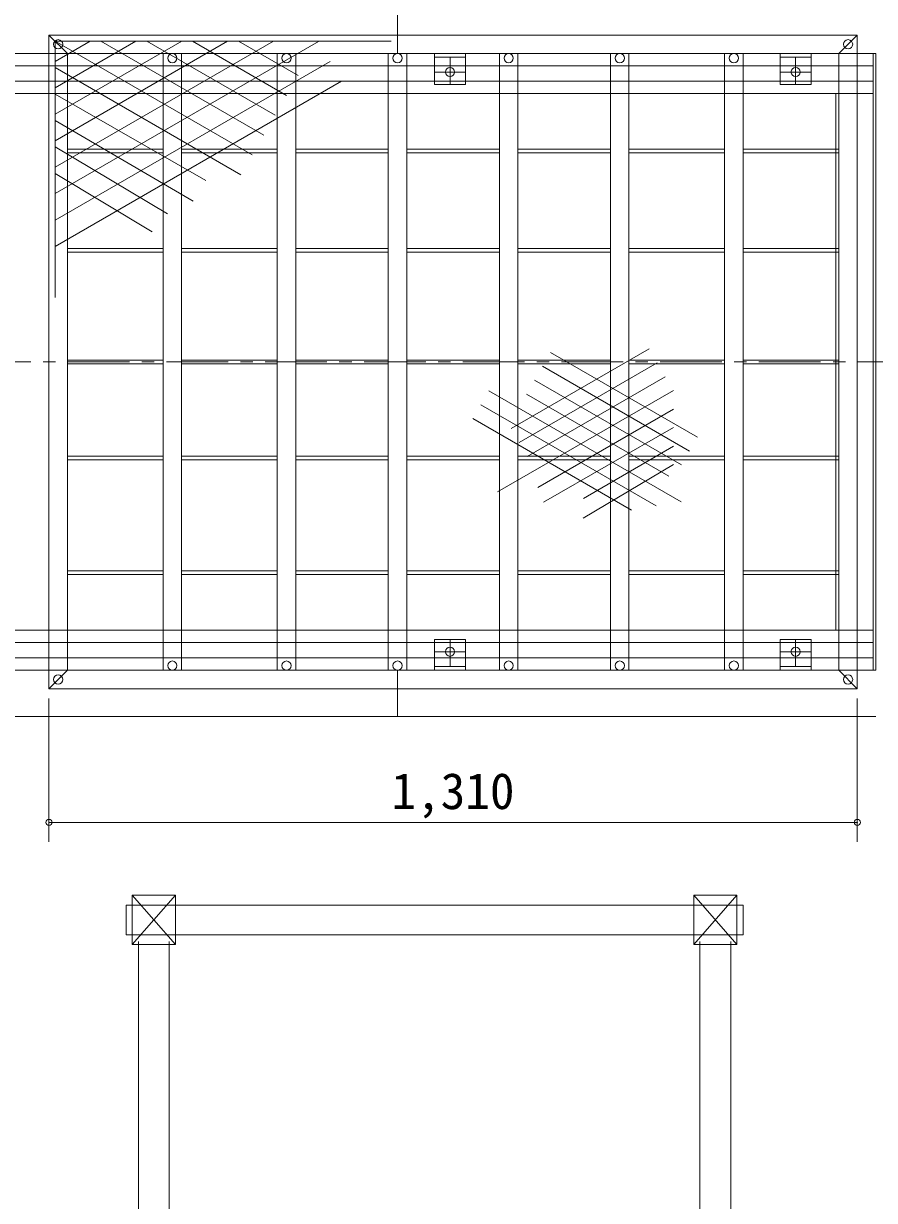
# Model space of a CAD drawing. Units: millimetres, scale not verified. Extents: x -4246 to 7230, y -3649 to 4339.
# Drawn here: x 1228 to 2607, y 1409 to 3318 of the extents above; entities that cross this region are included whole.
import ezdxf
from ezdxf.enums import TextEntityAlignment as Align

# ---------------------------------------------------------------- set-up
doc = ezdxf.new("R2010")
doc.units = ezdxf.units.MM
doc.header["$LTSCALE"] = 20
doc.header["$PDMODE"] = 32
doc.header["$PDSIZE"] = 10
doc.linetypes.add('CHAIN1', pattern=[8, 5, -1, 1, -1])
for name, color, linetype, lineweight in [('0-D_外形線', 5, 'Continuous', 18), ('0-E_寸法', 5, 'Continuous', 18), ('0-F_寸法線', 7, 'Continuous', 18), ('1-0_中心線', 1, 'CHAIN1', 18), ('1-2_補助', 5, 'Continuous', 18)]:
    doc.layers.add(name, color=color, linetype=linetype, lineweight=lineweight)
doc.styles.add('ＭＳ ゴシック', font='')
doc.styles.get('ＭＳ ゴシック').set_extended_font_data('MS Gothic')

msp = doc.modelspace()

# ---------------------------------------------------------------- linework, layer by layer
at = {"layer": '0-D_外形線', "color": 4, "lineweight": 9}
for p, q in [((1834.18, 3269.17), (1834.18, 3344.17)), ((1834.18, 2269.17), (1834.18, 2194.17)), ((1109.18, 2194.17), (1834.18, 2194.17)), ((1834.18, 2194.17), (2609.18, 2194.17))]:
    msp.add_line(p, q, dxfattribs=at)
at = {"layer": '0-D_外形線', "color": 134}
for p, q in [((1269.18, 3299.17), (1299.18, 3269.17)), ((1279.18, 3084.96), (1632.9, 3289.17)), ((1279.18, 3289.17), (1598.66, 3104.72)), ((1279.18, 3127.83), (1558.65, 3289.17)), ((1279.18, 3170.69), (1484.4, 3289.17)), ((1279.18, 3256.43), (1335.9, 3289.17)), ((1279.18, 3213.56), (1410.15, 3289.17)), ((1279.18, 3289.17), (1823.53, 3289.17)), ((1279.18, 2873.69), (1279.18, 3289.17)), ((1279.18, 3042.09), (1706.2, 3288.63)), ((1353.43, 3289.17), (1617.22, 3136.88)), ((1427.68, 3289.17), (1635.78, 3169.03)), ((1501.93, 3289.17), (1654.35, 3201.18)), ((1576.18, 3289.17), (1672.91, 3233.33)), ((2549.18, 3269.17), (2579.18, 3299.17)), ((1454.18, 3269.17), (1454.18, 2269.17)), ((1484.18, 3269.17), (1484.18, 2269.17)), ((1639.18, 3269.17), (1639.18, 2269.17)), ((1669.18, 3269.17), (1669.18, 2269.17)), ((1819.18, 3269.17), (1819.18, 2269.17)), ((1849.18, 3269.17), (1849.18, 2269.17)), ((1894.18, 3219.17), (1894.18, 3269.17)), ((1944.18, 3219.17), (1944.18, 3269.17)), ((1999.18, 3269.17), (1999.18, 2269.17)), ((2029.18, 3269.17), (1999.18, 3269.17)), ((2029.18, 3269.17), (2029.18, 2269.17)), ((2179.18, 3269.17), (2179.18, 2269.17)), ((2209.18, 3269.17), (2179.18, 3269.17)), ((2209.18, 3269.17), (2209.18, 2269.17)), ((2364.18, 3269.17), (2364.18, 2269.17)), ((2394.18, 3269.17), (2364.18, 3269.17)), ((2394.18, 3269.17), (2394.18, 2269.17)), ((2454.18, 3219.17), (2454.18, 3269.17)), ((2504.18, 3219.17), (2504.18, 3269.17)), ((1279.18, 2999.22), (1724.76, 3256.47)), ((1279.18, 3246.31), (1580.1, 3072.57)), ((1944.18, 3263.17), (1894.18, 3263.17)), ((1919.18, 3219.17), (1919.18, 3263.17)), ((2504.18, 3263.17), (2454.18, 3263.17)), ((2479.18, 3219.17), (2479.18, 3263.17)), ((1944.18, 3239.17), (1894.18, 3239.17)), ((2504.18, 3239.17), (2454.18, 3239.17)), ((1279.18, 2956.35), (1743.32, 3224.32)), ((1944.18, 3219.17), (1894.18, 3219.17)), ((2504.18, 3219.17), (2454.18, 3219.17)), ((1279.18, 3203.44), (1523.62, 3063.08)), ((1279.18, 3160.57), (1502.9, 3029.94)), ((1279.18, 3117.7), (1461.44, 3009.23)), ((1299.18, 3114.17), (1454.18, 3114.17)), ((1484.18, 3114.17), (1639.18, 3114.17)), ((1669.18, 3114.17), (1819.18, 3114.17)), ((1849.18, 3114.17), (1999.18, 3114.17)), ((2029.18, 3114.17), (2179.18, 3114.17)), ((2209.18, 3114.17), (2364.18, 3114.17)), ((2394.18, 3114.17), (2549.18, 3114.17)), ((1299.18, 3108.17), (1454.18, 3108.17)), ((1484.18, 3108.17), (1639.18, 3108.17)), ((1669.18, 3108.17), (1819.18, 3108.17)), ((1849.18, 3108.17), (1999.18, 3108.17)), ((2029.18, 3108.17), (2179.18, 3108.17)), ((2209.18, 3108.17), (2364.18, 3108.17)), ((2394.18, 3108.17), (2549.18, 3108.17)), ((1279.18, 3074.83), (1436.57, 2980.24)), ((1299.18, 2953.17), (1454.18, 2953.17)), ((1299.18, 2947.17), (1454.18, 2947.17)), ((1484.18, 2953.17), (1639.18, 2953.17)), ((1484.18, 2947.17), (1639.18, 2947.17)), ((1669.18, 2953.17), (1819.18, 2953.17)), ((1669.18, 2947.17), (1819.18, 2947.17)), ((1849.18, 2953.17), (1999.18, 2953.17)), ((1849.18, 2947.17), (1999.18, 2947.17)), ((2029.18, 2953.17), (2179.18, 2953.17)), ((2029.18, 2947.17), (2179.18, 2947.17)), ((2209.18, 2953.17), (2364.18, 2953.17)), ((2209.18, 2947.17), (2364.18, 2947.17)), ((2394.18, 2953.17), (2549.18, 2953.17)), ((2394.18, 2947.17), (2549.18, 2947.17)), ((2242.07, 2790.09), (2018.44, 2660.97)), ((1299.18, 2772.17), (1454.18, 2772.17)), ((1484.18, 2772.17), (1639.18, 2772.17)), ((1669.18, 2772.17), (1819.18, 2772.17)), ((1849.18, 2772.17), (1999.18, 2772.17)), ((2029.18, 2772.17), (2179.18, 2772.17)), ((2255.06, 2767.58), (2031.43, 2638.47)), ((2320.03, 2647.14), (2081.95, 2784.6)), ((2209.18, 2772.17), (2364.18, 2772.17)), ((2394.18, 2772.17), (2549.18, 2772.17)), ((1299.18, 2766.17), (1454.18, 2766.17)), ((1484.18, 2766.17), (1639.18, 2766.17)), ((1669.18, 2766.17), (1819.18, 2766.17)), ((1849.18, 2766.17), (1999.18, 2766.17)), ((2029.18, 2766.17), (2179.18, 2766.17)), ((2307.04, 2624.63), (2068.95, 2762.09)), ((2209.18, 2766.17), (2364.18, 2766.17)), ((2394.18, 2766.17), (2549.18, 2766.17)), ((2268.06, 2745.08), (2044.42, 2615.96)), ((2294.04, 2602.12), (2055.96, 2739.58)), ((2293.5, 2542.42), (1982.14, 2722.19)), ((2281.05, 2722.57), (1995.97, 2558.38)), ((2273.55, 2583.95), (2042.96, 2717.08)), ((2253.3, 2535.62), (1969.15, 2699.68)), ((2281.05, 2692.56), (2061.37, 2565.73)), ((2213.11, 2528.82), (1956.16, 2677.17)), ((2281.05, 2662.55), (2070.87, 2541.86)), ((1299.18, 2616.17), (1454.18, 2616.17)), ((1484.18, 2616.17), (1639.18, 2616.17)), ((1669.18, 2616.17), (1819.18, 2616.17)), ((1849.18, 2616.17), (1999.18, 2616.17)), ((2029.18, 2616.17), (2179.18, 2616.17)), ((2281.05, 2632.55), (2135.43, 2547.51)), ((2209.18, 2616.17), (2364.18, 2616.17)), ((2394.18, 2616.17), (2549.18, 2616.17)), ((1299.18, 2610.17), (1454.18, 2610.17)), ((1484.18, 2610.17), (1639.18, 2610.17)), ((1669.18, 2610.17), (1819.18, 2610.17)), ((1849.18, 2610.17), (1999.18, 2610.17)), ((2029.18, 2610.17), (2179.18, 2610.17)), ((2281.05, 2602.54), (2134.95, 2515.59)), ((2209.18, 2610.17), (2364.18, 2610.17)), ((2394.18, 2610.17), (2549.18, 2610.17)), ((1299.18, 2430.17), (1454.18, 2430.17)), ((1299.18, 2424.17), (1454.18, 2424.17)), ((1484.18, 2430.17), (1639.18, 2430.17)), ((1484.18, 2424.17), (1639.18, 2424.17)), ((1669.18, 2430.17), (1819.18, 2430.17)), ((1669.18, 2424.17), (1819.18, 2424.17)), ((1849.18, 2430.17), (1999.18, 2430.17)), ((1849.18, 2424.17), (1999.18, 2424.17)), ((2029.18, 2430.17), (2179.18, 2430.17)), ((2029.18, 2424.17), (2179.18, 2424.17)), ((2209.18, 2430.17), (2364.18, 2430.17)), ((2209.18, 2424.17), (2364.18, 2424.17)), ((2394.18, 2430.17), (2549.18, 2430.17)), ((2394.18, 2424.17), (2549.18, 2424.17)), ((1894.18, 2319.17), (1894.18, 2269.17)), ((1944.18, 2319.17), (1894.18, 2319.17)), ((1919.18, 2319.17), (1919.18, 2275.17)), ((1944.18, 2319.17), (1944.18, 2269.17)), ((2504.18, 2319.17), (2454.18, 2319.17)), ((2454.18, 2319.17), (2454.18, 2269.17)), ((2479.18, 2319.17), (2479.18, 2275.17)), ((2504.18, 2319.17), (2504.18, 2269.17)), ((1944.18, 2299.17), (1894.18, 2299.17)), ((2504.18, 2299.17), (2454.18, 2299.17)), ((1944.18, 2275.17), (1894.18, 2275.17)), ((2504.18, 2275.17), (2454.18, 2275.17)), ((1269.18, 2239.17), (1299.18, 2269.17)), ((2029.18, 2269.17), (1999.18, 2269.17)), ((2209.18, 2269.17), (2179.18, 2269.17)), ((2394.18, 2269.17), (2364.18, 2269.17)), ((2579.18, 2239.17), (2549.18, 2269.17))]:
    msp.add_line(p, q, dxfattribs=at)
at = {"layer": '0-D_外形線'}
for p, q in [((2609.18, 3269.17), (1109.18, 3269.17)), ((2604.68, 2269.17), (2604.68, 3269.17)), ((2604.68, 3249.17), (1109.18, 3249.17)), ((2604.68, 3224.17), (1109.18, 3224.17)), ((2604.68, 3204.17), (1109.18, 3204.17)), ((2544.18, 2334.17), (2544.18, 3204.17)), ((1109.18, 2334.17), (2604.68, 2334.17)), ((2604.68, 2314.17), (1109.18, 2314.17)), ((2604.68, 2289.17), (1109.18, 2289.17)), ((1474.18, 1904.16), (1404.18, 1904.16)), ((1404.18, 1904.16), (1404.18, 1824.16)), ((1474.18, 1904.16), (1474.18, 1824.16)), ((2384.18, 1904.16), (2314.18, 1904.16)), ((2314.18, 1904.16), (2314.18, 1824.16)), ((2384.18, 1904.16), (2384.18, 1824.16)), ((1474.18, 1824.16), (1404.18, 1824.16)), ((1414.18, 1829.16), (1414.18, 899.16)), ((1464.18, 1829.16), (1464.18, 899.16)), ((2384.18, 1824.16), (2314.18, 1824.16)), ((2324.18, 1829.16), (2324.18, 899.16)), ((2374.18, 1829.16), (2374.18, 899.16))]:
    msp.add_line(p, q, dxfattribs=at)
at = {"layer": '0-D_外形線', "color": 134}
for points in [[(2579.18, 2239.17), (1269.18, 2239.17), (1269.18, 3299.17), (2579.18, 3299.17)], [(2549.18, 2269.17), (1299.18, 2269.17), (1299.18, 3269.17), (2549.18, 3269.17)]]:
    msp.add_lwpolyline(points, close=True, dxfattribs=at)
at = {"layer": '0-D_外形線'}
msp.add_lwpolyline([(1109.18, 2269.17), (2609.18, 2269.17), (2609.18, 3269.17)], dxfattribs=at)
at = {"layer": '0-D_外形線', "color": 134}
for centre in [(1284.18, 3284.17), (2564.18, 3284.17), (1469.18, 3261.67), (1654.18, 3261.67), (1834.18, 3261.67), (2014.18, 3261.67), (2194.18, 3261.67), (2379.18, 3261.67), (1919.18, 3239.17), (2479.18, 3239.17), (1919.18, 2299.17), (2479.18, 2299.17), (1469.18, 2276.67), (1654.18, 2276.67), (1834.18, 2276.67), (2014.18, 2276.67), (2194.18, 2276.67), (2379.18, 2276.67), (1284.18, 2254.17), (2564.18, 2254.17)]:
    msp.add_circle(centre, 7.5, dxfattribs=at)
at = {"layer": '0-E_寸法', "color": 7}
for p, q in [((1474.18, 1904.16), (1404.18, 1824.16)), ((1474.18, 1824.16), (1404.18, 1904.16)), ((2384.18, 1904.16), (2314.18, 1824.16)), ((2384.18, 1824.16), (2314.18, 1904.16))]:
    msp.add_line(p, q, dxfattribs=at)
at = {"layer": '0-F_寸法線'}
for p, q in [((1269.18, 2223.55), (1269.18, 1991.09)), ((2579.18, 2223.55), (2579.18, 1991.09)), ((2579.18, 2022.34), (1269.18, 2022.34)), ((1331.68, 2022.34), (2516.68, 2022.34))]:
    msp.add_line(p, q, dxfattribs=at)
for p in [(1269.18, 2022.34), (2579.18, 2022.34)]:
    msp.add_point(p, dxfattribs=at)
at = {"layer": '1-0_中心線'}
msp.add_line((2999.78, 2769.17), (-2447.81, 2769.17), dxfattribs=at)
at = {"layer": '1-2_補助', "color": 134}
for p, q in [((2394.18, 1888.46), (2394.18, 1839.86)), ((2394.18, 1839.86), (1394.18, 1839.86))]:
    msp.add_line(p, q, dxfattribs=at)
msp.add_lwpolyline([(2394.18, 1888.46), (1394.18, 1888.46), (1394.18, 1839.86)], dxfattribs=at)

# ---------------------------------------------------------------- texts
at = {"layer": '0-F_寸法線', "style": 'ＭＳ ゴシック'}
msp.add_text('1,310', height=58.65, dxfattribs=at).set_placement((1824.18, 2026.42), align=Align.BOTTOM_LEFT)

doc.saveas('drawing.dxf')
